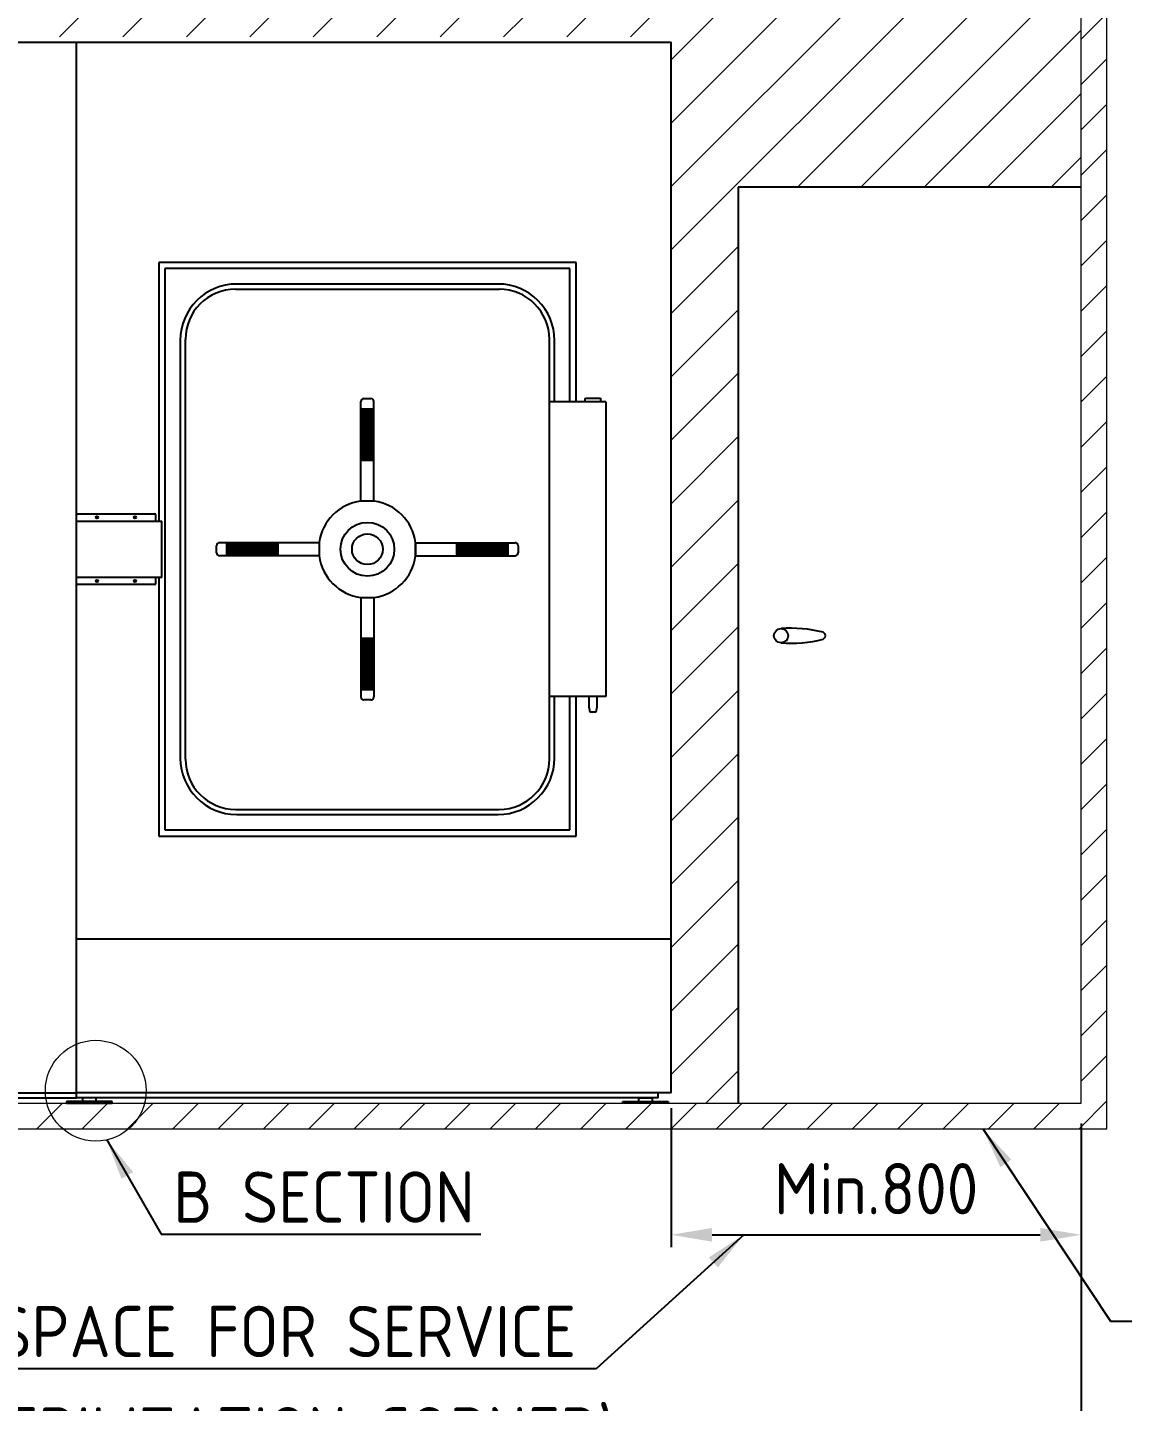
# Model space of a CAD drawing. Header units: millimetres. Extents: x -318593 to -214282, y -19600 to -2215.
# Drawn here: x -222673 to -220537, y -17366 to -14685 of the extents above; entities that cross this region are included whole.
import ezdxf

# ---------------------------------------------------------------- set-up
doc = ezdxf.new("R2010")
doc.units = ezdxf.units.MM
doc.header["$MEASUREMENT"] = 0
doc.linetypes.add('HIDDEN', pattern=[9.525, 6.35, -3.175])
doc.layers.get('0').update_dxf_attribs({"lineweight": 25})
for name, color, linetype, lineweight in [('D', 3, 'Continuous', 13), ('H', 2, 'HIDDEN', 15), ('S', 4, 'Continuous', 15)]:
    doc.layers.add(name, color=color, linetype=linetype, lineweight=lineweight)
doc.styles.get("Standard").update_dxf_attribs({"font": 'KAIU.TTF'})
doc.styles.add('STU25', font='isocp2.shx')
doc.dimstyles.new('STU25', dxfattribs={"dimscale": 40, "dimtxt": 2.5, "dimasz": 2, "dimexe": 0.6, "dimexo": 1, "dimgap": 1, "dimtad": 1, "dimdsep": 46, "dimtxsty": 'STU25', "dimcen": 2, "dimazin": 2, "dimtfac": 1, "dimtmove": 0, "dimatfit": 3, "dimfxl": 0, "dimtolj": 1, "dimtzin": 0, "dimarcsym": 0})
doc.dimstyles.new('STU25$7', dxfattribs={"dimscale": 40, "dimtxt": 2.5, "dimasz": 2, "dimexe": 1.25, "dimexo": 0.625, "dimgap": 1, "dimtad": 0, "dimdec": 4, "dimdsep": 46, "dimtxsty": 'STU25', "dimcen": 2.5, "dimazin": 2, "dimtfac": 1, "dimtdec": 4, "dimtmove": 0, "dimatfit": 3, "dimfxl": 0, "dimtolj": 1, "dimtzin": 0, "dimarcsym": 0})

# ---------------------------------------------------------------- blocks, each defined once
blk = doc.blocks.new('*D16')
at = {"layer": 'D', "color": 0, "lineweight": -2}
for p, q in [((-221417.4, -16793.3), (-221417.4, -17064.4)), ((-220617.4, -16823.3), (-220617.4, -17064.4)), ((-221337.4, -17040.4), (-220697.4, -17040.4))]:
    blk.add_line(p, q, dxfattribs=at)
at = {"layer": 'D', "color": 0}
for points in [[(-221337.4, -17027.1), (-221337.4, -17053.8), (-221417.4, -17040.4)], [(-220697.4, -17053.8), (-220697.4, -17027.1), (-220617.4, -17040.4)]]:
    blk.add_solid(points, dxfattribs=at)
at = {"layer": 'Defpoints', "color": 0}
for p in [(-221417.4, -16753.3), (-220617.4, -16783.3), (-220617.4, -17040.4)]:
    blk.add_point(p, dxfattribs=at)
at = {"layer": 'D', "color": 0, "insert": (-221017.4, -16950.4), "char_height": 100, "attachment_point": 5, "style": 'STU25'}
blk.add_mtext('\\A1;{\\Fisocp2.shx;Min.800}', dxfattribs=at)
blk = doc.blocks.new('*D20')
at = {"layer": 'D', "color": 0, "lineweight": -2}
for p, q in [((-223957.4, -16823.3), (-223957.4, -17550.7)), ((-220617.4, -16823.3), (-220617.4, -17550.7)), ((-223877.4, -17526.7), (-220697.4, -17526.7))]:
    blk.add_line(p, q, dxfattribs=at)
at = {"layer": 'D', "color": 0}
for points in [[(-223877.4, -17513.4), (-223877.4, -17540.1), (-223957.4, -17526.7)], [(-220697.4, -17540.1), (-220697.4, -17513.4), (-220617.4, -17526.7)]]:
    blk.add_solid(points, dxfattribs=at)
at = {"layer": 'Defpoints', "color": 0}
for p in [(-223957.4, -16783.3), (-220617.4, -16783.3), (-220617.4, -17526.7)]:
    blk.add_point(p, dxfattribs=at)
at = {"layer": 'D', "color": 0, "insert": (-223147.4, -17376.7), "char_height": 100, "attachment_point": 1, "style": 'STU25'}
blk.add_mtext('\\A1;3340(STERILIZATION CORNER)', dxfattribs=at)

msp = doc.modelspace()

# ---------------------------------------------------------------- hatches: boundary and pattern name
at = {"layer": 'D'}
h = msp.add_hatch(dxfattribs=at)
h.set_pattern_fill('ANSI31', color=256, scale=700, style=0)
h.set_pattern_definition([(45, (-85140.55, -7040.51), (-61.871843, 61.871843), [])])
h.paths.add_polyline_path([(-223957.439, -13523.326), (-220617.439, -13523.326), (-220617.439, -14996.391), (-221286.655, -14996.391), (-221286.655, -16783.326), (-221417.439, -16783.326), (-221417.439, -16753.326), (-221417.439, -16453.326), (-221417.439, -14703.326), (-222577.439, -14703.326), (-223157.439, -14703.326), (-223157.439, -16753.326), (-223157.439, -16783.326), (-223288.224, -16783.326), (-223288.224, -14996.391), (-223957.439, -14996.391)])
at = {"layer": 'H', "ltscale": 5}
h = msp.add_hatch(dxfattribs=at)
h.set_pattern_fill('ANSI31', color=256, scale=500, style=0)
h.set_pattern_definition([(45, (-85140.55, -7040.514), (-44.194174, 44.194174), [])])
h.paths.add_polyline_path([(-220617.439, -16783.326), (-220617.439, -13523.326), (-220567.439, -13523.326), (-220567.439, -16833.326), (-224007.439, -16833.326), (-224007.439, -13523.326), (-223957.439, -13523.326), (-223957.439, -16783.326)])

# ---------------------------------------------------------------- linework, layer by layer
for p, q in [((-223157.439, -14713.326), (-222577.439, -14713.326)), ((-222577.439, -14713.326), (-221417.439, -14713.326)), ((-222577.439, -16763.326), (-222577.439, -14713.326)), ((-222577.439, -16463.326), (-222577.439, -14713.326)), ((-221417.439, -16463.326), (-221417.439, -14713.326)), ((-222577.439, -16773.326), (-222577.439, -14738.326)), ((-222577.439, -16773.326), (-222577.439, -14738.326)), ((-221286.655, -14996.391), (-221286.655, -16783.326)), ((-220617.439, -14996.391), (-221286.655, -14996.391)), ((-221602.939, -15143.326), (-222416.939, -15143.326)), ((-222416.939, -15143.326), (-222416.939, -15647.826)), ((-221602.939, -15415.344), (-221602.939, -15143.326)), ((-222266.939, -15195.326), (-221752.939, -15195.326)), ((-221754.939, -15185.326), (-222264.939, -15185.326)), ((-222374.939, -15295.326), (-222374.939, -16110.326)), ((-222364.939, -16112.326), (-222364.939, -15293.326)), ((-221654.939, -16112.326), (-221654.939, -15293.326)), ((-221644.939, -15415.344), (-221644.939, -15295.326)), ((-222016.639, -15408.72), (-222003.239, -15408.72)), ((-221584.937, -15408.844), (-221584.437, -15408.344)), ((-221584.937, -15414.844), (-221584.937, -15408.844)), ((-221584.437, -15408.344), (-221555.437, -15408.344)), ((-221555.437, -15408.344), (-221554.937, -15408.844)), ((-221554.937, -15408.844), (-221554.937, -15414.844)), ((-222022.639, -15608.72), (-222022.639, -15414.72)), ((-222022.639, -15432.533), (-222018.826, -15428.72)), ((-222022.639, -15430.533), (-222020.826, -15428.72)), ((-222022.639, -15440.533), (-222010.826, -15428.72)), ((-222022.639, -15442.533), (-222008.826, -15428.72)), ((-222022.639, -15444.533), (-222006.826, -15428.72)), ((-222022.639, -15434.533), (-222016.826, -15428.72)), ((-222022.639, -15436.533), (-222014.826, -15428.72)), ((-222022.639, -15438.533), (-222012.826, -15428.72)), ((-222022.639, -15428.72), (-221997.239, -15428.72)), ((-222022.639, -15446.533), (-222004.826, -15428.72)), ((-222022.639, -15448.533), (-222002.826, -15428.72)), ((-222022.639, -15450.533), (-222000.826, -15428.72)), ((-222022.639, -15452.533), (-221998.826, -15428.72)), ((-222022.639, -15454.533), (-221997.239, -15429.133)), ((-222022.639, -15430.297), (-221997.239, -15455.697)), ((-222022.639, -15456.533), (-221997.239, -15431.133)), ((-222022.639, -15432.297), (-221997.239, -15457.697)), ((-222022.639, -15458.533), (-221997.239, -15433.133)), ((-222022.639, -15434.297), (-221997.239, -15459.697)), ((-222022.639, -15460.533), (-221997.239, -15435.133)), ((-222022.639, -15436.297), (-221997.239, -15461.697)), ((-222022.639, -15462.533), (-221997.239, -15437.133)), ((-222022.639, -15438.297), (-221997.239, -15463.697)), ((-222022.639, -15464.533), (-221997.239, -15439.133)), ((-222022.639, -15440.297), (-221997.239, -15465.697)), ((-222022.639, -15466.533), (-221997.239, -15441.133)), ((-222022.217, -15428.72), (-221997.239, -15453.697)), ((-222020.217, -15428.72), (-221997.239, -15451.697)), ((-222018.217, -15428.72), (-221997.239, -15449.697)), ((-222016.217, -15428.72), (-221997.239, -15447.697)), ((-222014.217, -15428.72), (-221997.239, -15445.697)), ((-222012.217, -15428.72), (-221997.239, -15443.697)), ((-222010.217, -15428.72), (-221997.239, -15441.697)), ((-222008.217, -15428.72), (-221997.239, -15439.697)), ((-222006.217, -15428.72), (-221997.239, -15437.697)), ((-222004.217, -15428.72), (-221997.239, -15435.697)), ((-222002.217, -15428.72), (-221997.239, -15433.697)), ((-222000.217, -15428.72), (-221997.239, -15431.697)), ((-221998.217, -15428.72), (-221997.239, -15429.697)), ((-221997.239, -15608.72), (-221997.239, -15414.72)), ((-221544.937, -15415.344), (-221654.939, -15415.344)), ((-221544.937, -15415.344), (-221544.937, -15990.344)), ((-222022.639, -15442.297), (-221997.239, -15467.697)), ((-222022.639, -15468.533), (-221997.239, -15443.133)), ((-222022.639, -15444.297), (-221997.239, -15469.697)), ((-222022.639, -15470.533), (-221997.239, -15445.133)), ((-222022.639, -15446.297), (-221997.239, -15471.697)), ((-222022.639, -15472.533), (-221997.239, -15447.133)), ((-222022.639, -15448.297), (-221997.239, -15473.697)), ((-222022.639, -15474.533), (-221997.239, -15449.133)), ((-222022.639, -15450.297), (-221997.239, -15475.697)), ((-222022.639, -15476.533), (-221997.239, -15451.133)), ((-222022.639, -15452.297), (-221997.239, -15477.697)), ((-222022.639, -15478.533), (-221997.239, -15453.133)), ((-222022.639, -15454.297), (-221997.239, -15479.697)), ((-222022.639, -15480.533), (-221997.239, -15455.133)), ((-222022.639, -15456.297), (-221997.239, -15481.697)), ((-222022.639, -15482.533), (-221997.239, -15457.133)), ((-222022.639, -15458.297), (-221997.239, -15483.697)), ((-222022.639, -15484.533), (-221997.239, -15459.133)), ((-222022.639, -15460.297), (-221997.239, -15485.697)), ((-222022.639, -15486.533), (-221997.239, -15461.133)), ((-222022.639, -15462.297), (-221997.239, -15487.697)), ((-222022.639, -15488.533), (-221997.239, -15463.133)), ((-222022.639, -15464.297), (-221997.239, -15489.697)), ((-222022.639, -15490.533), (-221997.239, -15465.133)), ((-222022.639, -15466.297), (-221997.239, -15491.697)), ((-222022.639, -15492.533), (-221997.239, -15467.133)), ((-222022.639, -15468.297), (-221997.239, -15493.697)), ((-222022.639, -15494.533), (-221997.239, -15469.133)), ((-222022.639, -15470.297), (-221997.239, -15495.697)), ((-222022.639, -15496.533), (-221997.239, -15471.133)), ((-222022.639, -15472.297), (-221997.239, -15497.697)), ((-222022.639, -15498.533), (-221997.239, -15473.133)), ((-222022.639, -15474.297), (-221997.239, -15499.697)), ((-222022.639, -15500.533), (-221997.239, -15475.133)), ((-222022.639, -15476.297), (-221997.239, -15501.697)), ((-222022.639, -15502.533), (-221997.239, -15477.133)), ((-222022.639, -15478.297), (-221997.239, -15503.697)), ((-222022.639, -15504.533), (-221997.239, -15479.133)), ((-222022.639, -15480.297), (-221997.239, -15505.697)), ((-222022.639, -15506.533), (-221997.239, -15481.133)), ((-222022.639, -15482.297), (-221997.239, -15507.697)), ((-222022.639, -15508.533), (-221997.239, -15483.133)), ((-222022.639, -15484.297), (-221997.239, -15509.697)), ((-222022.639, -15510.533), (-221997.239, -15485.133)), ((-222022.639, -15486.297), (-221997.239, -15511.697)), ((-222022.639, -15512.533), (-221997.239, -15487.133)), ((-222022.639, -15488.297), (-221997.239, -15513.697)), ((-222022.639, -15514.533), (-221997.239, -15489.133)), ((-222022.639, -15490.297), (-221997.239, -15515.697)), ((-222022.639, -15516.533), (-221997.239, -15491.133)), ((-222022.639, -15492.297), (-221997.239, -15517.697)), ((-222022.639, -15518.533), (-221997.239, -15493.133)), ((-222022.639, -15494.297), (-221997.239, -15519.697)), ((-222022.639, -15520.533), (-221997.239, -15495.133)), ((-222022.639, -15496.297), (-221997.239, -15521.697)), ((-222022.639, -15522.533), (-221997.239, -15497.133)), ((-222022.639, -15498.297), (-221997.239, -15523.697)), ((-222022.639, -15524.533), (-221997.239, -15499.133)), ((-222022.639, -15500.297), (-221997.239, -15525.697)), ((-222022.639, -15526.533), (-221997.239, -15501.133)), ((-222022.639, -15502.297), (-221997.239, -15527.697)), ((-222022.639, -15528.533), (-221997.239, -15503.133)), ((-222022.639, -15504.297), (-221998.217, -15528.72)), ((-222022.639, -15506.297), (-222000.217, -15528.72)), ((-222022.639, -15508.297), (-222002.217, -15528.72)), ((-222022.639, -15510.297), (-222004.217, -15528.72)), ((-222022.639, -15512.297), (-222006.217, -15528.72)), ((-222022.639, -15514.297), (-222008.217, -15528.72)), ((-222022.639, -15516.297), (-222010.217, -15528.72)), ((-222022.639, -15518.297), (-222012.217, -15528.72)), ((-222022.639, -15520.297), (-222014.217, -15528.72)), ((-222020.826, -15528.72), (-221997.239, -15505.133)), ((-222018.826, -15528.72), (-221997.239, -15507.133)), ((-222016.826, -15528.72), (-221997.239, -15509.133)), ((-222014.826, -15528.72), (-221997.239, -15511.133)), ((-222012.826, -15528.72), (-221997.239, -15513.133)), ((-222010.826, -15528.72), (-221997.239, -15515.133)), ((-222008.826, -15528.72), (-221997.239, -15517.133)), ((-222006.826, -15528.72), (-221997.239, -15519.133)), ((-222004.826, -15528.72), (-221997.239, -15521.133)), ((-222022.639, -15522.297), (-222016.217, -15528.72)), ((-222022.639, -15524.297), (-222018.217, -15528.72)), ((-222022.639, -15526.297), (-222020.217, -15528.72)), ((-222022.639, -15528.72), (-221997.239, -15528.72)), ((-222002.826, -15528.72), (-221997.239, -15523.133)), ((-222000.826, -15528.72), (-221997.239, -15525.133)), ((-221998.826, -15528.72), (-221997.239, -15527.133)), ((-221996.939, -15608.72), (-222022.939, -15608.72)), ((-222577.439, -15769.826), (-222577.439, -15635.826)), ((-222577.439, -15647.826), (-222410.939, -15647.826)), ((-222575.439, -15633.826), (-222424.939, -15633.826)), ((-222422.939, -15647.826), (-222422.939, -15635.826)), ((-222410.939, -15757.826), (-222410.939, -15647.826)), ((-222410.939, -15648.836), (-222410.939, -15647.826)), ((-222410.939, -15648.826), (-222410.939, -15647.826)), ((-222410.939, -15648.836), (-222410.939, -15647.826)), ((-222410.939, -15648.826), (-222410.939, -15647.826)), ((-222304.046, -15709.526), (-222304.046, -15696.126)), ((-222104.046, -15690.126), (-222298.046, -15690.126)), ((-222284.046, -15695.103), (-222279.068, -15690.126)), ((-222284.046, -15693.103), (-222281.068, -15690.126)), ((-222284.046, -15691.103), (-222283.068, -15690.126)), ((-222284.046, -15697.103), (-222277.068, -15690.126)), ((-222284.046, -15705.103), (-222269.068, -15690.126)), ((-222284.046, -15707.103), (-222267.068, -15690.126)), ((-222284.046, -15715.526), (-222284.046, -15690.126)), ((-222284.046, -15703.103), (-222271.068, -15690.126)), ((-222284.046, -15699.103), (-222275.068, -15690.126)), ((-222284.046, -15701.103), (-222273.068, -15690.126)), ((-222284.046, -15715.103), (-222259.068, -15690.126)), ((-222284.046, -15709.103), (-222265.068, -15690.126)), ((-222284.046, -15711.103), (-222263.068, -15690.126)), ((-222284.046, -15713.103), (-222261.068, -15690.126)), ((-222260.232, -15715.526), (-222284.046, -15691.713)), ((-222262.232, -15715.526), (-222284.046, -15693.713)), ((-222264.232, -15715.526), (-222284.046, -15695.713)), ((-222266.232, -15715.526), (-222284.046, -15697.713)), ((-222268.232, -15715.526), (-222284.046, -15699.713)), ((-222270.232, -15715.526), (-222284.046, -15701.713)), ((-222272.232, -15715.526), (-222284.046, -15703.713)), ((-222274.232, -15715.526), (-222284.046, -15705.713)), ((-222276.232, -15715.526), (-222284.046, -15707.713)), ((-222258.232, -15715.526), (-222283.632, -15690.126)), ((-222282.468, -15715.526), (-222257.068, -15690.126)), ((-222256.232, -15715.526), (-222281.632, -15690.126)), ((-222280.468, -15715.526), (-222255.068, -15690.126)), ((-222254.232, -15715.526), (-222279.632, -15690.126)), ((-222278.468, -15715.526), (-222253.068, -15690.126)), ((-222252.232, -15715.526), (-222277.632, -15690.126)), ((-222276.468, -15715.526), (-222251.068, -15690.126)), ((-222250.232, -15715.526), (-222275.632, -15690.126)), ((-222274.468, -15715.526), (-222249.068, -15690.126)), ((-222248.232, -15715.526), (-222273.632, -15690.126)), ((-222272.468, -15715.526), (-222247.068, -15690.126)), ((-222246.232, -15715.526), (-222271.632, -15690.126)), ((-222270.468, -15715.526), (-222245.068, -15690.126)), ((-222244.232, -15715.526), (-222269.632, -15690.126)), ((-222268.468, -15715.526), (-222243.068, -15690.126)), ((-222242.232, -15715.526), (-222267.632, -15690.126)), ((-222266.468, -15715.526), (-222241.068, -15690.126)), ((-222240.232, -15715.526), (-222265.632, -15690.126)), ((-222264.468, -15715.526), (-222239.068, -15690.126)), ((-222238.232, -15715.526), (-222263.632, -15690.126)), ((-222262.468, -15715.526), (-222237.068, -15690.126)), ((-222236.232, -15715.526), (-222261.632, -15690.126)), ((-222260.468, -15715.526), (-222235.068, -15690.126)), ((-222234.232, -15715.526), (-222259.632, -15690.126)), ((-222258.468, -15715.526), (-222233.068, -15690.126)), ((-222232.232, -15715.526), (-222257.632, -15690.126)), ((-222256.468, -15715.526), (-222231.068, -15690.126)), ((-222230.232, -15715.526), (-222255.632, -15690.126)), ((-222254.468, -15715.526), (-222229.068, -15690.126)), ((-222228.232, -15715.526), (-222253.632, -15690.126)), ((-222252.468, -15715.526), (-222227.068, -15690.126)), ((-222226.232, -15715.526), (-222251.632, -15690.126)), ((-222250.468, -15715.526), (-222225.068, -15690.126)), ((-222224.232, -15715.526), (-222249.632, -15690.126)), ((-222248.468, -15715.526), (-222223.068, -15690.126)), ((-222222.232, -15715.526), (-222247.632, -15690.126)), ((-222246.468, -15715.526), (-222221.068, -15690.126)), ((-222220.232, -15715.526), (-222245.632, -15690.126)), ((-222244.468, -15715.526), (-222219.068, -15690.126)), ((-222218.232, -15715.526), (-222243.632, -15690.126)), ((-222242.468, -15715.526), (-222217.068, -15690.126)), ((-222216.232, -15715.526), (-222241.632, -15690.126)), ((-222240.468, -15715.526), (-222215.068, -15690.126)), ((-222214.232, -15715.526), (-222239.632, -15690.126)), ((-222238.468, -15715.526), (-222213.068, -15690.126)), ((-222212.232, -15715.526), (-222237.632, -15690.126)), ((-222236.468, -15715.526), (-222211.068, -15690.126)), ((-222210.232, -15715.526), (-222235.632, -15690.126)), ((-222234.468, -15715.526), (-222209.068, -15690.126)), ((-222208.232, -15715.526), (-222233.632, -15690.126)), ((-222232.468, -15715.526), (-222207.068, -15690.126)), ((-222206.232, -15715.526), (-222231.632, -15690.126)), ((-222230.468, -15715.526), (-222205.068, -15690.126)), ((-222204.232, -15715.526), (-222229.632, -15690.126)), ((-222228.468, -15715.526), (-222203.068, -15690.126)), ((-222202.232, -15715.526), (-222227.632, -15690.126)), ((-222226.468, -15715.526), (-222201.068, -15690.126)), ((-222200.232, -15715.526), (-222225.632, -15690.126)), ((-222224.468, -15715.526), (-222199.068, -15690.126)), ((-222198.232, -15715.526), (-222223.632, -15690.126)), ((-222222.468, -15715.526), (-222197.068, -15690.126)), ((-222196.232, -15715.526), (-222221.632, -15690.126)), ((-222220.468, -15715.526), (-222195.068, -15690.126)), ((-222194.232, -15715.526), (-222219.632, -15690.126)), ((-222218.468, -15715.526), (-222193.068, -15690.126)), ((-222192.232, -15715.526), (-222217.632, -15690.126)), ((-222216.468, -15715.526), (-222191.068, -15690.126)), ((-222190.232, -15715.526), (-222215.632, -15690.126)), ((-222214.468, -15715.526), (-222189.068, -15690.126)), ((-222188.232, -15715.526), (-222213.632, -15690.126)), ((-222212.468, -15715.526), (-222187.068, -15690.126)), ((-222186.232, -15715.526), (-222211.632, -15690.126)), ((-222210.468, -15715.526), (-222185.068, -15690.126)), ((-222184.232, -15715.526), (-222209.632, -15690.126)), ((-222208.468, -15715.526), (-222184.046, -15691.103)), ((-222184.046, -15713.713), (-222207.632, -15690.126)), ((-222206.468, -15715.526), (-222184.046, -15693.103)), ((-222184.046, -15711.713), (-222205.632, -15690.126)), ((-222204.468, -15715.526), (-222184.046, -15695.103)), ((-222184.046, -15709.713), (-222203.632, -15690.126)), ((-222202.468, -15715.526), (-222184.046, -15697.103)), ((-222184.046, -15707.713), (-222201.632, -15690.126)), ((-222200.468, -15715.526), (-222184.046, -15699.103)), ((-222184.046, -15705.713), (-222199.632, -15690.126)), ((-222198.468, -15715.526), (-222184.046, -15701.103)), ((-222184.046, -15703.713), (-222197.632, -15690.126)), ((-222196.468, -15715.526), (-222184.046, -15703.103)), ((-222184.046, -15701.713), (-222195.632, -15690.126)), ((-222194.468, -15715.526), (-222184.046, -15705.103)), ((-222184.046, -15699.713), (-222193.632, -15690.126)), ((-222192.468, -15715.526), (-222184.046, -15707.103)), ((-222184.046, -15697.713), (-222191.632, -15690.126)), ((-222190.468, -15715.526), (-222184.046, -15709.103)), ((-222184.046, -15695.713), (-222189.632, -15690.126)), ((-222184.046, -15693.713), (-222187.632, -15690.126)), ((-222184.046, -15691.713), (-222185.632, -15690.126)), ((-222184.046, -15715.526), (-222184.046, -15690.126)), ((-222104.046, -15689.826), (-222104.046, -15715.826)), ((-221915.833, -15715.826), (-221915.833, -15689.826)), ((-221915.833, -15690.126), (-221915.833, -15715.526)), ((-221915.833, -15690.126), (-221721.833, -15690.126)), ((-221833.41, -15690.126), (-221835.833, -15692.549)), ((-221823.41, -15690.126), (-221835.833, -15702.549)), ((-221825.41, -15690.126), (-221835.833, -15700.549)), ((-221827.41, -15690.126), (-221835.833, -15698.549)), ((-221829.41, -15690.126), (-221835.833, -15696.549)), ((-221831.41, -15690.126), (-221835.833, -15694.549)), ((-221835.833, -15690.126), (-221835.833, -15715.526)), ((-221811.41, -15690.126), (-221835.833, -15714.549)), ((-221813.41, -15690.126), (-221835.833, -15712.549)), ((-221815.41, -15690.126), (-221835.833, -15710.549)), ((-221817.41, -15690.126), (-221835.833, -15708.549)), ((-221819.41, -15690.126), (-221835.833, -15706.549)), ((-221821.41, -15690.126), (-221835.833, -15704.549)), ((-221835.833, -15691.94), (-221812.246, -15715.526)), ((-221835.833, -15693.94), (-221814.246, -15715.526)), ((-221835.833, -15695.94), (-221816.246, -15715.526)), ((-221835.833, -15697.94), (-221818.246, -15715.526)), ((-221835.833, -15699.94), (-221820.246, -15715.526)), ((-221835.833, -15701.94), (-221822.246, -15715.526)), ((-221835.833, -15703.94), (-221824.246, -15715.526)), ((-221835.833, -15705.94), (-221826.246, -15715.526)), ((-221835.833, -15707.94), (-221828.246, -15715.526)), ((-221835.646, -15690.126), (-221810.246, -15715.526)), ((-221809.41, -15690.126), (-221834.81, -15715.526)), ((-221833.646, -15690.126), (-221808.246, -15715.526)), ((-221807.41, -15690.126), (-221832.81, -15715.526)), ((-221831.646, -15690.126), (-221806.246, -15715.526)), ((-221805.41, -15690.126), (-221830.81, -15715.526)), ((-221829.646, -15690.126), (-221804.246, -15715.526)), ((-221803.41, -15690.126), (-221828.81, -15715.526)), ((-221827.646, -15690.126), (-221802.246, -15715.526)), ((-221801.41, -15690.126), (-221826.81, -15715.526)), ((-221825.646, -15690.126), (-221800.246, -15715.526)), ((-221799.41, -15690.126), (-221824.81, -15715.526)), ((-221823.646, -15690.126), (-221798.246, -15715.526)), ((-221797.41, -15690.126), (-221822.81, -15715.526)), ((-221821.646, -15690.126), (-221796.246, -15715.526)), ((-221795.41, -15690.126), (-221820.81, -15715.526)), ((-221819.646, -15690.126), (-221794.246, -15715.526)), ((-221793.41, -15690.126), (-221818.81, -15715.526)), ((-221817.646, -15690.126), (-221792.246, -15715.526)), ((-221791.41, -15690.126), (-221816.81, -15715.526)), ((-221815.646, -15690.126), (-221790.246, -15715.526)), ((-221789.41, -15690.126), (-221814.81, -15715.526)), ((-221813.646, -15690.126), (-221788.246, -15715.526)), ((-221787.41, -15690.126), (-221812.81, -15715.526)), ((-221811.646, -15690.126), (-221786.246, -15715.526)), ((-221785.41, -15690.126), (-221810.81, -15715.526)), ((-221809.646, -15690.126), (-221784.246, -15715.526)), ((-221783.41, -15690.126), (-221808.81, -15715.526)), ((-221807.646, -15690.126), (-221782.246, -15715.526)), ((-221781.41, -15690.126), (-221806.81, -15715.526)), ((-221805.646, -15690.126), (-221780.246, -15715.526)), ((-221779.41, -15690.126), (-221804.81, -15715.526)), ((-221803.646, -15690.126), (-221778.246, -15715.526)), ((-221777.41, -15690.126), (-221802.81, -15715.526)), ((-221801.646, -15690.126), (-221776.246, -15715.526)), ((-221775.41, -15690.126), (-221800.81, -15715.526)), ((-221799.646, -15690.126), (-221774.246, -15715.526)), ((-221773.41, -15690.126), (-221798.81, -15715.526)), ((-221797.646, -15690.126), (-221772.246, -15715.526)), ((-221771.41, -15690.126), (-221796.81, -15715.526)), ((-221795.646, -15690.126), (-221770.246, -15715.526)), ((-221769.41, -15690.126), (-221794.81, -15715.526)), ((-221793.646, -15690.126), (-221768.246, -15715.526)), ((-221767.41, -15690.126), (-221792.81, -15715.526)), ((-221791.646, -15690.126), (-221766.246, -15715.526)), ((-221765.41, -15690.126), (-221790.81, -15715.526)), ((-221789.646, -15690.126), (-221764.246, -15715.526)), ((-221763.41, -15690.126), (-221788.81, -15715.526)), ((-221787.646, -15690.126), (-221762.246, -15715.526)), ((-221761.41, -15690.126), (-221786.81, -15715.526)), ((-221785.646, -15690.126), (-221760.246, -15715.526)), ((-221759.41, -15690.126), (-221784.81, -15715.526)), ((-221783.646, -15690.126), (-221758.246, -15715.526)), ((-221757.41, -15690.126), (-221782.81, -15715.526)), ((-221781.646, -15690.126), (-221756.246, -15715.526)), ((-221755.41, -15690.126), (-221780.81, -15715.526)), ((-221779.646, -15690.126), (-221754.246, -15715.526)), ((-221753.41, -15690.126), (-221778.81, -15715.526)), ((-221777.646, -15690.126), (-221752.246, -15715.526)), ((-221751.41, -15690.126), (-221776.81, -15715.526)), ((-221775.646, -15690.126), (-221750.246, -15715.526)), ((-221749.41, -15690.126), (-221774.81, -15715.526)), ((-221773.646, -15690.126), (-221748.246, -15715.526)), ((-221747.41, -15690.126), (-221772.81, -15715.526)), ((-221771.646, -15690.126), (-221746.246, -15715.526)), ((-221745.41, -15690.126), (-221770.81, -15715.526)), ((-221769.646, -15690.126), (-221744.246, -15715.526)), ((-221743.41, -15690.126), (-221768.81, -15715.526)), ((-221767.646, -15690.126), (-221742.246, -15715.526)), ((-221741.41, -15690.126), (-221766.81, -15715.526)), ((-221765.646, -15690.126), (-221740.246, -15715.526)), ((-221739.41, -15690.126), (-221764.81, -15715.526)), ((-221763.646, -15690.126), (-221738.246, -15715.526)), ((-221737.41, -15690.126), (-221762.81, -15715.526)), ((-221761.646, -15690.126), (-221736.246, -15715.526)), ((-221735.833, -15690.549), (-221760.81, -15715.526)), ((-221759.646, -15690.126), (-221735.833, -15713.94)), ((-221735.833, -15692.549), (-221758.81, -15715.526)), ((-221757.646, -15690.126), (-221735.833, -15711.94)), ((-221735.833, -15694.549), (-221756.81, -15715.526)), ((-221755.646, -15690.126), (-221735.833, -15709.94)), ((-221735.833, -15696.549), (-221754.81, -15715.526)), ((-221753.646, -15690.126), (-221735.833, -15707.94)), ((-221735.833, -15698.549), (-221752.81, -15715.526)), ((-221751.646, -15690.126), (-221735.833, -15705.94)), ((-221735.833, -15700.549), (-221750.81, -15715.526)), ((-221749.646, -15690.126), (-221735.833, -15703.94)), ((-221735.833, -15702.549), (-221748.81, -15715.526)), ((-221747.646, -15690.126), (-221735.833, -15701.94)), ((-221735.833, -15704.549), (-221746.81, -15715.526)), ((-221745.646, -15690.126), (-221735.833, -15699.94)), ((-221735.833, -15706.549), (-221744.81, -15715.526)), ((-221743.646, -15690.126), (-221735.833, -15697.94)), ((-221735.833, -15708.549), (-221742.81, -15715.526)), ((-221741.646, -15690.126), (-221735.833, -15695.94)), ((-221739.646, -15690.126), (-221735.833, -15693.94)), ((-221737.646, -15690.126), (-221735.833, -15691.94)), ((-221735.833, -15690.126), (-221735.833, -15715.526)), ((-221715.833, -15696.126), (-221715.833, -15709.526)), ((-222104.046, -15715.526), (-222298.046, -15715.526)), ((-222278.232, -15715.526), (-222284.046, -15709.713)), ((-222280.232, -15715.526), (-222284.046, -15711.713)), ((-222282.232, -15715.526), (-222284.046, -15713.713)), ((-222188.468, -15715.526), (-222184.046, -15711.103)), ((-222186.468, -15715.526), (-222184.046, -15713.103)), ((-221915.833, -15715.526), (-221721.833, -15715.526)), ((-221835.833, -15709.94), (-221830.246, -15715.526)), ((-221835.833, -15711.94), (-221832.246, -15715.526)), ((-221835.833, -15713.94), (-221834.246, -15715.526)), ((-221735.833, -15710.549), (-221740.81, -15715.526)), ((-221735.833, -15712.549), (-221738.81, -15715.526)), ((-221735.833, -15714.549), (-221736.81, -15715.526)), ((-222410.939, -15757.826), (-222577.439, -15757.826)), ((-222422.939, -15769.826), (-222422.939, -15757.826)), ((-222416.939, -15757.826), (-222416.939, -16262.326)), ((-222410.939, -15757.826), (-222410.939, -15756.816)), ((-222410.939, -15757.826), (-222410.939, -15756.826)), ((-222424.939, -15771.826), (-222575.439, -15771.826)), ((-222022.939, -15796.932), (-221996.939, -15796.932)), ((-222022.639, -15796.932), (-222022.639, -15990.932)), ((-221997.239, -15796.932), (-221997.239, -15990.932)), ((-222021.053, -15876.932), (-222022.639, -15878.519)), ((-222015.053, -15876.932), (-222022.639, -15884.519)), ((-222017.053, -15876.932), (-222022.639, -15882.519)), ((-222019.053, -15876.932), (-222022.639, -15880.519)), ((-222009.053, -15876.932), (-222022.639, -15890.519)), ((-222011.053, -15876.932), (-222022.639, -15888.519)), ((-222013.053, -15876.932), (-222022.639, -15886.519)), ((-221997.239, -15876.932), (-222022.639, -15876.932)), ((-221999.053, -15876.932), (-222022.639, -15900.519)), ((-222001.053, -15876.932), (-222022.639, -15898.519)), ((-222003.053, -15876.932), (-222022.639, -15896.519)), ((-222005.053, -15876.932), (-222022.639, -15894.519)), ((-222007.053, -15876.932), (-222022.639, -15892.519)), ((-221997.239, -15877.119), (-222022.639, -15902.519)), ((-221997.239, -15903.355), (-222022.639, -15877.955)), ((-221997.239, -15879.119), (-222022.639, -15904.519)), ((-221997.239, -15905.355), (-222022.639, -15879.955)), ((-221997.239, -15881.119), (-222022.639, -15906.519)), ((-221997.239, -15907.355), (-222022.639, -15881.955)), ((-221997.239, -15883.119), (-222022.639, -15908.519)), ((-221997.239, -15909.355), (-222022.639, -15883.955)), ((-221997.239, -15885.119), (-222022.639, -15910.519)), ((-221997.239, -15911.355), (-222022.639, -15885.955)), ((-221997.239, -15887.119), (-222022.639, -15912.519)), ((-221997.239, -15913.355), (-222022.639, -15887.955)), ((-221997.239, -15889.119), (-222022.639, -15914.519)), ((-221997.239, -15915.355), (-222022.639, -15889.955)), ((-221997.239, -15891.119), (-222022.639, -15916.519)), ((-221997.239, -15917.355), (-222022.639, -15891.955)), ((-221997.239, -15893.119), (-222022.639, -15918.519)), ((-221997.239, -15919.355), (-222022.639, -15893.955)), ((-221997.239, -15895.119), (-222022.639, -15920.519)), ((-221997.239, -15921.355), (-222022.639, -15895.955)), ((-221997.239, -15897.119), (-222022.639, -15922.519)), ((-221997.239, -15901.355), (-222021.662, -15876.932)), ((-221997.239, -15899.355), (-222019.662, -15876.932)), ((-221997.239, -15897.355), (-222017.662, -15876.932)), ((-221997.239, -15895.355), (-222015.662, -15876.932)), ((-221997.239, -15893.355), (-222013.662, -15876.932)), ((-221997.239, -15891.355), (-222011.662, -15876.932)), ((-221997.239, -15889.355), (-222009.662, -15876.932)), ((-221997.239, -15887.355), (-222007.662, -15876.932)), ((-221997.239, -15885.355), (-222005.662, -15876.932)), ((-221997.239, -15883.355), (-222003.662, -15876.932)), ((-221997.239, -15881.355), (-222001.662, -15876.932)), ((-221997.239, -15879.355), (-221999.662, -15876.932)), ((-221997.239, -15923.355), (-222022.639, -15897.955)), ((-221997.239, -15899.119), (-222022.639, -15924.519)), ((-221997.239, -15925.355), (-222022.639, -15899.955)), ((-221997.239, -15901.119), (-222022.639, -15926.519)), ((-221997.239, -15927.355), (-222022.639, -15901.955)), ((-221997.239, -15903.119), (-222022.639, -15928.519)), ((-221997.239, -15929.355), (-222022.639, -15903.955)), ((-221997.239, -15905.119), (-222022.639, -15930.519)), ((-221997.239, -15931.355), (-222022.639, -15905.955)), ((-221997.239, -15907.119), (-222022.639, -15932.519)), ((-221997.239, -15933.355), (-222022.639, -15907.955)), ((-221997.239, -15909.119), (-222022.639, -15934.519)), ((-221997.239, -15935.355), (-222022.639, -15909.955)), ((-221997.239, -15911.119), (-222022.639, -15936.519)), ((-221997.239, -15937.355), (-222022.639, -15911.955)), ((-221997.239, -15913.119), (-222022.639, -15938.519)), ((-221997.239, -15939.355), (-222022.639, -15913.955)), ((-221997.239, -15915.119), (-222022.639, -15940.519)), ((-221997.239, -15941.355), (-222022.639, -15915.955)), ((-221997.239, -15917.119), (-222022.639, -15942.519)), ((-221997.239, -15943.355), (-222022.639, -15917.955)), ((-221997.239, -15919.119), (-222022.639, -15944.519)), ((-221997.239, -15945.355), (-222022.639, -15919.955)), ((-221997.239, -15921.119), (-222022.639, -15946.519)), ((-221997.239, -15947.355), (-222022.639, -15921.955)), ((-221997.239, -15923.119), (-222022.639, -15948.519)), ((-221997.239, -15949.355), (-222022.639, -15923.955)), ((-221997.239, -15925.119), (-222022.639, -15950.519)), ((-221997.239, -15951.355), (-222022.639, -15925.955)), ((-221997.239, -15927.119), (-222022.639, -15952.519)), ((-221997.239, -15953.355), (-222022.639, -15927.955)), ((-221997.239, -15929.119), (-222022.639, -15954.519)), ((-221997.239, -15955.355), (-222022.639, -15929.955)), ((-221997.239, -15931.119), (-222022.639, -15956.519)), ((-221997.239, -15957.355), (-222022.639, -15931.955)), ((-221997.239, -15933.119), (-222022.639, -15958.519)), ((-221997.239, -15959.355), (-222022.639, -15933.955)), ((-221997.239, -15935.119), (-222022.639, -15960.519)), ((-221997.239, -15961.355), (-222022.639, -15935.955)), ((-221997.239, -15937.119), (-222022.639, -15962.519)), ((-221997.239, -15963.355), (-222022.639, -15937.955)), ((-221997.239, -15939.119), (-222022.639, -15964.519)), ((-221997.239, -15965.355), (-222022.639, -15939.955)), ((-221997.239, -15941.119), (-222022.639, -15966.519)), ((-221997.239, -15967.355), (-222022.639, -15941.955)), ((-221997.239, -15943.119), (-222022.639, -15968.519)), ((-221997.239, -15969.355), (-222022.639, -15943.955)), ((-221997.239, -15945.119), (-222022.639, -15970.519)), ((-221997.239, -15971.355), (-222022.639, -15945.955)), ((-221997.239, -15947.119), (-222022.639, -15972.519)), ((-221997.239, -15973.355), (-222022.639, -15947.955)), ((-221997.239, -15949.119), (-222022.639, -15974.519)), ((-221997.239, -15975.355), (-222022.639, -15949.955)), ((-221997.239, -15951.119), (-222022.639, -15976.519)), ((-221997.662, -15976.932), (-222022.639, -15951.955)), ((-221999.662, -15976.932), (-222022.639, -15953.955)), ((-222001.662, -15976.932), (-222022.639, -15955.955)), ((-222003.662, -15976.932), (-222022.639, -15957.955)), ((-222005.662, -15976.932), (-222022.639, -15959.955)), ((-222007.662, -15976.932), (-222022.639, -15961.955)), ((-222009.662, -15976.932), (-222022.639, -15963.955)), ((-222011.662, -15976.932), (-222022.639, -15965.955)), ((-222013.662, -15976.932), (-222022.639, -15967.955)), ((-222015.662, -15976.932), (-222022.639, -15969.955)), ((-222017.662, -15976.932), (-222022.639, -15971.955)), ((-222019.662, -15976.932), (-222022.639, -15973.955)), ((-222021.662, -15976.932), (-222022.639, -15975.955)), ((-221997.239, -15976.932), (-222022.639, -15976.932)), ((-221997.239, -15953.119), (-222021.053, -15976.932)), ((-221997.239, -15955.119), (-222019.053, -15976.932)), ((-221997.239, -15957.119), (-222017.053, -15976.932)), ((-221997.239, -15959.119), (-222015.053, -15976.932)), ((-221997.239, -15961.119), (-222013.053, -15976.932)), ((-221997.239, -15963.119), (-222011.053, -15976.932)), ((-221997.239, -15965.119), (-222009.053, -15976.932)), ((-221997.239, -15967.119), (-222007.053, -15976.932)), ((-221997.239, -15969.119), (-222005.053, -15976.932)), ((-221997.239, -15971.119), (-222003.053, -15976.932)), ((-221997.239, -15973.119), (-222001.053, -15976.932)), ((-221997.239, -15975.119), (-221999.053, -15976.932)), ((-222003.239, -15996.932), (-222016.639, -15996.932)), ((-221544.937, -15990.344), (-221654.939, -15990.344)), ((-221644.939, -16110.326), (-221644.939, -15990.344)), ((-221602.939, -16262.326), (-221602.939, -15990.344)), ((-221577.937, -15990.344), (-221577.937, -16010.344)), ((-221561.937, -16010.344), (-221561.937, -15990.344)), ((-221577.937, -16010.344), (-221575.937, -16020.344)), ((-221575.937, -16020.344), (-221563.937, -16020.344)), ((-221563.937, -16020.344), (-221561.937, -16010.344)), ((-222266.939, -16210.326), (-221752.939, -16210.326)), ((-222264.939, -16220.326), (-221754.939, -16220.326)), ((-222416.939, -16262.326), (-221602.939, -16262.326)), ((-221417.439, -16463.326), (-222577.439, -16463.326)), ((-222577.439, -16763.326), (-222577.439, -16463.326)), ((-221417.439, -16763.326), (-221417.439, -16463.326)), ((-223157.439, -16763.326), (-222577.439, -16763.326)), ((-223132.439, -16773.326), (-222577.439, -16773.326)), ((-222596.939, -16780.326), (-222596.939, -16783.326)), ((-222507.939, -16780.326), (-222596.939, -16780.326)), ((-221417.439, -16763.326), (-222577.439, -16763.326)), ((-221442.439, -16773.326), (-222577.439, -16773.326)), ((-222565.718, -16773.326), (-222565.718, -16780.326)), ((-222539.16, -16773.326), (-222565.718, -16773.326)), ((-222539.16, -16780.326), (-222539.16, -16773.326)), ((-222507.939, -16783.326), (-222507.939, -16780.326)), ((-221511.939, -16780.326), (-221422.939, -16780.326)), ((-221511.939, -16783.326), (-221511.939, -16780.326)), ((-221480.718, -16773.326), (-221454.16, -16773.326)), ((-221480.718, -16780.326), (-221480.718, -16773.326)), ((-221454.16, -16773.326), (-221454.16, -16780.326)), ((-221442.439, -16773.326), (-221442.439, -16763.326)), ((-221422.939, -16780.326), (-221422.939, -16783.326)), ((-222596.939, -16783.326), (-222507.939, -16783.326)), ((-221422.939, -16783.326), (-221511.939, -16783.326))]:
    msp.add_line(p, q)
at = {"ltscale": 5}
for p, q in [((-221614.939, -15155.326), (-222404.939, -15155.326)), ((-222404.939, -15155.326), (-222404.939, -16250.326)), ((-221614.939, -15415.344), (-221614.939, -15155.326)), ((-221614.939, -16250.326), (-221614.939, -15990.344)), ((-222404.939, -16250.326), (-221614.939, -16250.326))]:
    msp.add_line(p, q, dxfattribs=at)
for centre, radius in [((-222537.439, -15640.826), 2.25), ((-222463.439, -15640.826), 2.25), ((-222009.939, -15702.826), 52.5), ((-222009.939, -15702.826), 30), ((-222537.439, -15764.826), 2.25), ((-222463.439, -15764.826), 2.25), ((-221203.032, -15871.493), 13.838)]:
    msp.add_circle(centre, radius)
for centre, radius, start, end in [((-222264.939, -15295.326), 110, 90, 180), ((-222266.939, -15293.326), 98, 90, 180), ((-221754.939, -15295.326), 110, 0, 90), ((-221752.939, -15293.326), 98, 0, 90), ((-222016.639, -15414.72), 6, 90, 180), ((-222003.239, -15414.72), 6, 0, 90), ((-222009.939, -15702.826), 95, 97.865153, 172.134847), ((-222009.939, -15702.826), 95, 7.865153, 82.134847), ((-222575.439, -15635.826), 2, 90, 180), ((-222424.939, -15635.826), 2, 0, 90), ((-222298.046, -15696.126), 6, 90, 180), ((-222298.046, -15709.526), 6, 180, 270), ((-221721.833, -15696.126), 6, 0, 90), ((-221721.833, -15709.526), 6, 270, 0), ((-222009.939, -15702.826), 95, 187.865153, 262.134847), ((-222009.939, -15702.826), 95, 277.865153, 352.134847), ((-222575.439, -15769.826), 2, 180, 270), ((-222424.939, -15769.826), 2, 270, 0), ((-221183.402, -16109.376), 252.485, 75.656554, 94.459065), ((-221124.015, -15871.493), 7.438, 272.871294, 87.128706), ((-221183.402, -15633.61), 252.485, 265.540935, 284.343446), ((-222016.639, -15990.932), 6, 180, 270), ((-222003.239, -15990.932), 6, 270, 0), ((-222264.939, -16110.326), 110, 180, 270), ((-221754.939, -16110.326), 110, 270, 0), ((-222266.939, -16112.326), 98, 180, 270), ((-221752.939, -16112.326), 98, 270, 0)]:
    msp.add_arc(centre, radius, start, end)
at = {"layer": 'D'}
msp.add_circle((-222539.77, -16759.33), 98.378, dxfattribs=at)
at = {"layer": 'S'}
for p, q in [((-220617.439, -16783.326), (-220617.439, -13523.326)), ((-220567.439, -16833.326), (-220567.439, -13523.326)), ((-223957.439, -16783.326), (-220617.439, -16783.326)), ((-224007.439, -16833.326), (-220567.439, -16833.326))]:
    msp.add_line(p, q, dxfattribs=at)

# ---------------------------------------------------------------- texts
at = {"layer": 'D', "char_height": 100, "attachment_point": 1}
for s, insert in [('{\\Fisocp2.shx;\\C3;B SECTION}', (-222388.47, -16916.796)), ('{\\Fisocp2.shx;\\C3;MIN. SPACE FOR SERVICE}', (-223013.725, -17179.086))]:
    msp.add_mtext(s, dxfattribs=dict(at, insert=insert))

# ---------------------------------------------------------------- dimensions: what is measured, and where the dimension line sits
at = {"layer": 'D'}
dim = msp.add_linear_dim(base=(-220617.439, -17040.431), p1=(-221417.439, -16753.326), p2=(-220617.439, -16783.326), text='{\\Fisocp2.shx;Min.<>}', dimstyle='STU25', dxfattribs=at)
dim.commit()
dim.dimension.update_dxf_attribs({"geometry": '*D16', "text_midpoint": (-221017.439, -16950.431)})
dim = msp.add_linear_dim(base=(-220617.439, -17526.724), p1=(-223957.439, -16783.326), p2=(-220617.439, -16783.326), text='<>(STERILIZATION CORNER)', dimstyle='STU25', dxfattribs=at)
dim.commit()
dim.dimension.update_dxf_attribs({"geometry": '*D20', "text_midpoint": (-222287.439, -17526.724), "dimtype": 160})

# ---------------------------------------------------------------- leaders
for points, override in [([(-220808.641, -16834.412), (-220560.141, -17208.61), (-219477.25, -17208.61)], {"dimgap": 1, "dimtad": 0}), ([(-222518.258, -16855.327), (-222412.202, -17038.925), (-221788.487, -17038.925)], {"dimgap": 1, "dimtad": 0}), ([(-223304.01, -17040.431), (-223041.574, -17301.117), (-221563.1, -17301.117)], {"dimexe": 0.6, "dimexo": 1, "dimtad": 1, "dimdec": 2, "dimcen": 2, "dimtdec": 2}), ([(-221275.754, -17040.431), (-221563.1, -17301.117)], {"dimexe": 0.6, "dimexo": 1, "dimtad": 1, "dimdec": 2, "dimcen": 2, "dimtdec": 2})]:
    msp.add_leader(points, dimstyle='STU25$7', override=override, dxfattribs=at)

doc.saveas('drawing.dxf')
